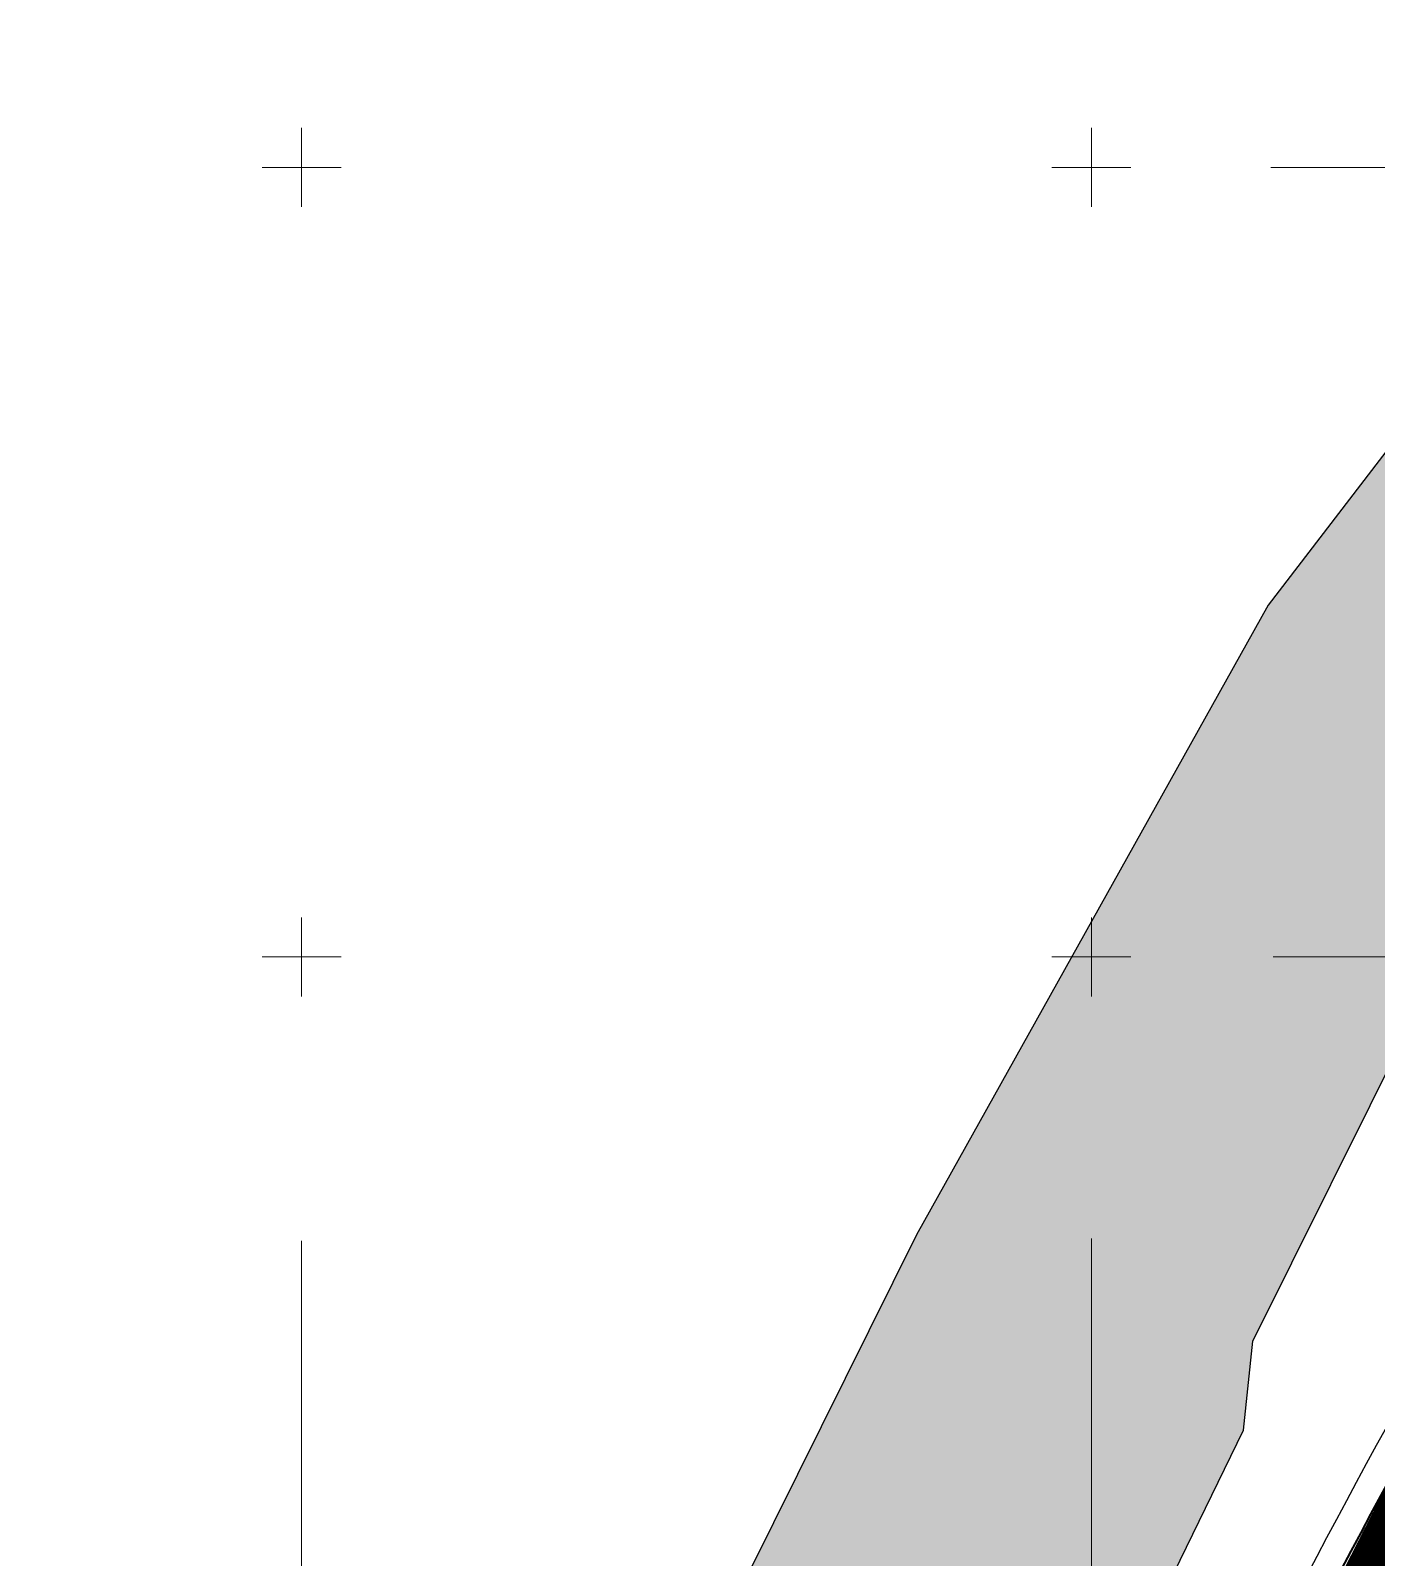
# Model space of a CAD drawing. Header units: millimetres. Extents: x 546597 to 607848, y 1180644 to 1193180.
# Drawn here: x 596531.4 to 596872.2, y 1186447.9 to 1186834.7 of the extents above; entities that cross this region are included whole.
import ezdxf

# ---------------------------------------------------------------- set-up
doc = ezdxf.new("R2010")
doc.units = ezdxf.units.MM
doc.header["$MEASUREMENT"] = 0
doc.linetypes.add('DASHDOT', pattern=[1, 0.5, -0.25, 0, -0.25])
doc.layers.get('0').update_dxf_attribs({"linetype": 'CONTINUOUS', "lineweight": 20})
for name, color, linetype, lineweight in [('A-DUONG', 1, 'CONTINUOUS', 35), ('A-LE', 4, 'CONTINUOUS', 25), ('A-TIM', 6, 'DASHDOT', 13), ('hide - hatch SONG RACH', 150, 'CONTINUOUS', 5), ('toa do', 2, 'CONTINUOUS', 13)]:
    doc.layers.add(name, color=color, linetype=linetype, lineweight=lineweight)
for name, color, linetype in [('duong HH', 251, 'CONTINUOUS'), ('hatch CX cach ly', 70, 'CONTINUOUS'), ('SONG', 150, 'CONTINUOUS')]:
    doc.layers.add(name, color=color, linetype=linetype)

# ---------------------------------------------------------------- blocks, each defined once
blk = doc.blocks.new('CROSS')
for p, q in [((0, -5), (0, 5)), ((-5, 0), (5, 0))]:
    blk.add_line(p, q)

msp = doc.modelspace()

# ---------------------------------------------------------------- hatches: boundary and pattern name
at = {"layer": 'hide - hatch SONG RACH'}
h = msp.add_hatch(dxfattribs=at)
h.set_pattern_fill('DASH', color=256, scale=40, style=0)
h.set_pattern_definition([(0, (601998.4743, 1186516.907), (5, 5), [5, -5])])
h.paths.add_polyline_path([(597230.35, 1187083.8), (597217.51, 1187075.17), (597157.1, 1187027.48), (597080.02, 1186948.74), (597023.52, 1186922.5), (596992.49, 1186881.25), (596961.09, 1186829.4), (596896.23, 1186756.29), (596844.75, 1186689.16), (596755.75, 1186529.6), (596659.25, 1186335.26), (596615.93, 1186235.94), (596581.98, 1186160.08), (596558.14, 1186108.13), (596522.67, 1186058.22), (596485.95, 1186059.17), (596456.85, 1186073.95), (596438.73, 1186079.2), (596359.55, 1186124.49), (596298.03, 1186145.95), (596264.16, 1186155.96), (596246.52, 1186168.36), (596223.62, 1186117.34), (596261.78, 1186097.31), (596402.48, 1186034.38), (596449.22, 1186012.45), (596472.09, 1186001.17), (596492.29, 1185989.56), (596492.72, 1185967.64), (596449.41, 1185872.68), (596433.63, 1185824.22), (596415.56, 1185796.9), (596414.47, 1185790.13), (596493.02, 1185752.72), (596534.34, 1185857.09), (596562.02, 1185915.3), (596599.47, 1186000.54), (596638.12, 1186083.39), (596677.84, 1186170.72), (596710.46, 1186233.94), (596734.42, 1186280.52), (596763.71, 1186345.07), (596788.23, 1186395.2), (596801.61, 1186404.43), (596838.54, 1186480.1), (596840.85, 1186502.71), (596880.45, 1186582.26), (596920.97, 1186631.59), (596935.21, 1186670.41), (597019.8, 1186770.8), (597037.71, 1186799.94), (597077.75, 1186839.97), (597091.5, 1186843.67), (597101.26, 1186844.15), (597110.05, 1186842.68), (597123.41, 1186852.33), (597138.99, 1186861.97), (597159.03, 1186855.66), (597159.95, 1186850.91), (597229.08, 1186913.18), (597228.76, 1186957.34), (597227.31, 1186962.51), (597272.48, 1187000.46)])

# ---------------------------------------------------------------- linework, layer by layer
at = {"layer": 'A-DUONG', "flags": 128}
msp.add_lwpolyline([(597294.82, 1186956.28, 0.088863), (596933.97, 1186569.01, 0.038683), (596779.73, 1186267.66), (596528.49, 1185732.93, -0.420765), (596514.98, 1185728.23), (595981.9, 1185993.38)], format="xyb", dxfattribs=at)
at = {"layer": 'A-LE', "flags": 128}
msp.add_lwpolyline([(597287.61, 1186959.62, 0.088248), (596928.05, 1186572.74, 0.038675), (596773.33, 1186270.5), (596522.12, 1185735.84), (596515.52, 1185733.54), (595984.16, 1185997.84)], format="xyb", dxfattribs=at)
at = {"layer": 'A-TIM', "ltscale": 20, "flags": 128}
msp.add_lwpolyline([(598889.95, 1187900.26), (598712.62, 1187821.33), (598462.09, 1187665.26), (597829.92, 1187277.56), (597420.01, 1187025.46, 0.112921), (596944.97, 1186562.09, 0.038699), (596791.62, 1186262.38), (596489.64, 1185619.68), (596314.09, 1185252.88, -0.04838), (596160.94, 1185055.04), (596020.65, 1184906.65), (595852.28, 1184763.88), (595787.22, 1184725.94), (595485.38, 1184568.43, -0.083242), (595379.21, 1184523.64), (595135.22, 1184487.48, 0.090926), (595017.88, 1184438.71), (594979.1, 1184373.72)], format="xyb", dxfattribs=at)
at = {"layer": 'duong HH', "color": 254, "ltscale": 2, "const_width": 26, "flags": 128}
msp.add_lwpolyline([(600651.33, 1188267.7, -0.004607), (600623.09, 1188262.31), (600462.01, 1188231.47), (599752.38, 1188102.01), (599182.51, 1187996.74), (598925.56, 1187916.04, 0.028626), (598924.49, 1187915.63), (598712.62, 1187821.33), (598462.09, 1187665.26), (597829.92, 1187277.56), (597420.01, 1187025.46, 0.112921), (596944.97, 1186562.09, 0.038699), (596791.62, 1186262.38), (596489.64, 1185619.68), (596314.09, 1185252.88, -0.04838), (596160.94, 1185055.04), (596020.65, 1184906.65), (595852.28, 1184763.88), (595787.22, 1184725.94), (595485.38, 1184568.43, -0.083242), (595379.21, 1184523.64), (595135.22, 1184487.48, 0.090926), (595017.88, 1184438.71), (594979.1, 1184373.72)], format="xyb", dxfattribs=at)
at = {"layer": 'hatch CX cach ly', "const_width": 4}
msp.add_lwpolyline([(597891.39, 1187315.26), (597829.92, 1187277.56), (597420.01, 1187025.46, 0.112921), (596944.97, 1186562.09, 0.038699), (596791.62, 1186262.38), (596540.8, 1185728.57)], format="xyb", dxfattribs=at)
at = {"layer": 'hatch CX cach ly', "color": 200, "const_width": 2.5}
msp.add_lwpolyline([(597891.39, 1187315.26), (597829.92, 1187277.56), (597420.01, 1187025.46, 0.112921), (596944.97, 1186562.09, 0.038699), (596791.62, 1186262.38), (596540.8, 1185728.57)], format="xyb", dxfattribs=at)
at = {"layer": 'SONG'}
for points in [[(596992.49, 1186881.25), (596961.09, 1186829.4), (596896.23, 1186756.29), (596844.75, 1186689.16), (596755.75, 1186529.6), (596659.25, 1186335.26), (596615.93, 1186235.94), (596581.98, 1186160.08), (596558.14, 1186108.13), (596522.67, 1186058.22)], [(596493.02, 1185752.72), (596534.34, 1185857.09), (596562.02, 1185915.3), (596599.47, 1186000.54), (596638.12, 1186083.39), (596677.84, 1186170.72), (596710.46, 1186233.94), (596734.42, 1186280.52), (596763.71, 1186345.07), (596788.23, 1186395.2), (596801.61, 1186404.43), (596838.54, 1186480.1), (596840.85, 1186502.71), (596880.45, 1186582.26), (596920.97, 1186631.59), (596935.21, 1186670.41), (597019.8, 1186770.8), (597037.71, 1186799.94), (597077.75, 1186839.97)]]:
    msp.add_lwpolyline(points, dxfattribs=at)
at = {"layer": 'toa do', "color": 250}
for p, q in [((607842.61, 1186800), (596845.43, 1186800)), ((607842.61, 1186600), (596846.01, 1186600)), ((596600, 1186528.11), (596600, 1181919.16)), ((596800, 1186528.69), (596800, 1181919.73))]:
    msp.add_line(p, q, dxfattribs=at)

# ---------------------------------------------------------------- block references
at = {"layer": 'toa do', "xscale": 2, "yscale": 2, "zscale": 2}
for p in [(596600, 1186800), (596600, 1186800), (596800, 1186800), (596800, 1186800), (596600, 1186600), (596600, 1186600), (596800, 1186600), (596800, 1186600)]:
    msp.add_blockref('CROSS', p, dxfattribs=at)

doc.saveas('drawing.dxf')
